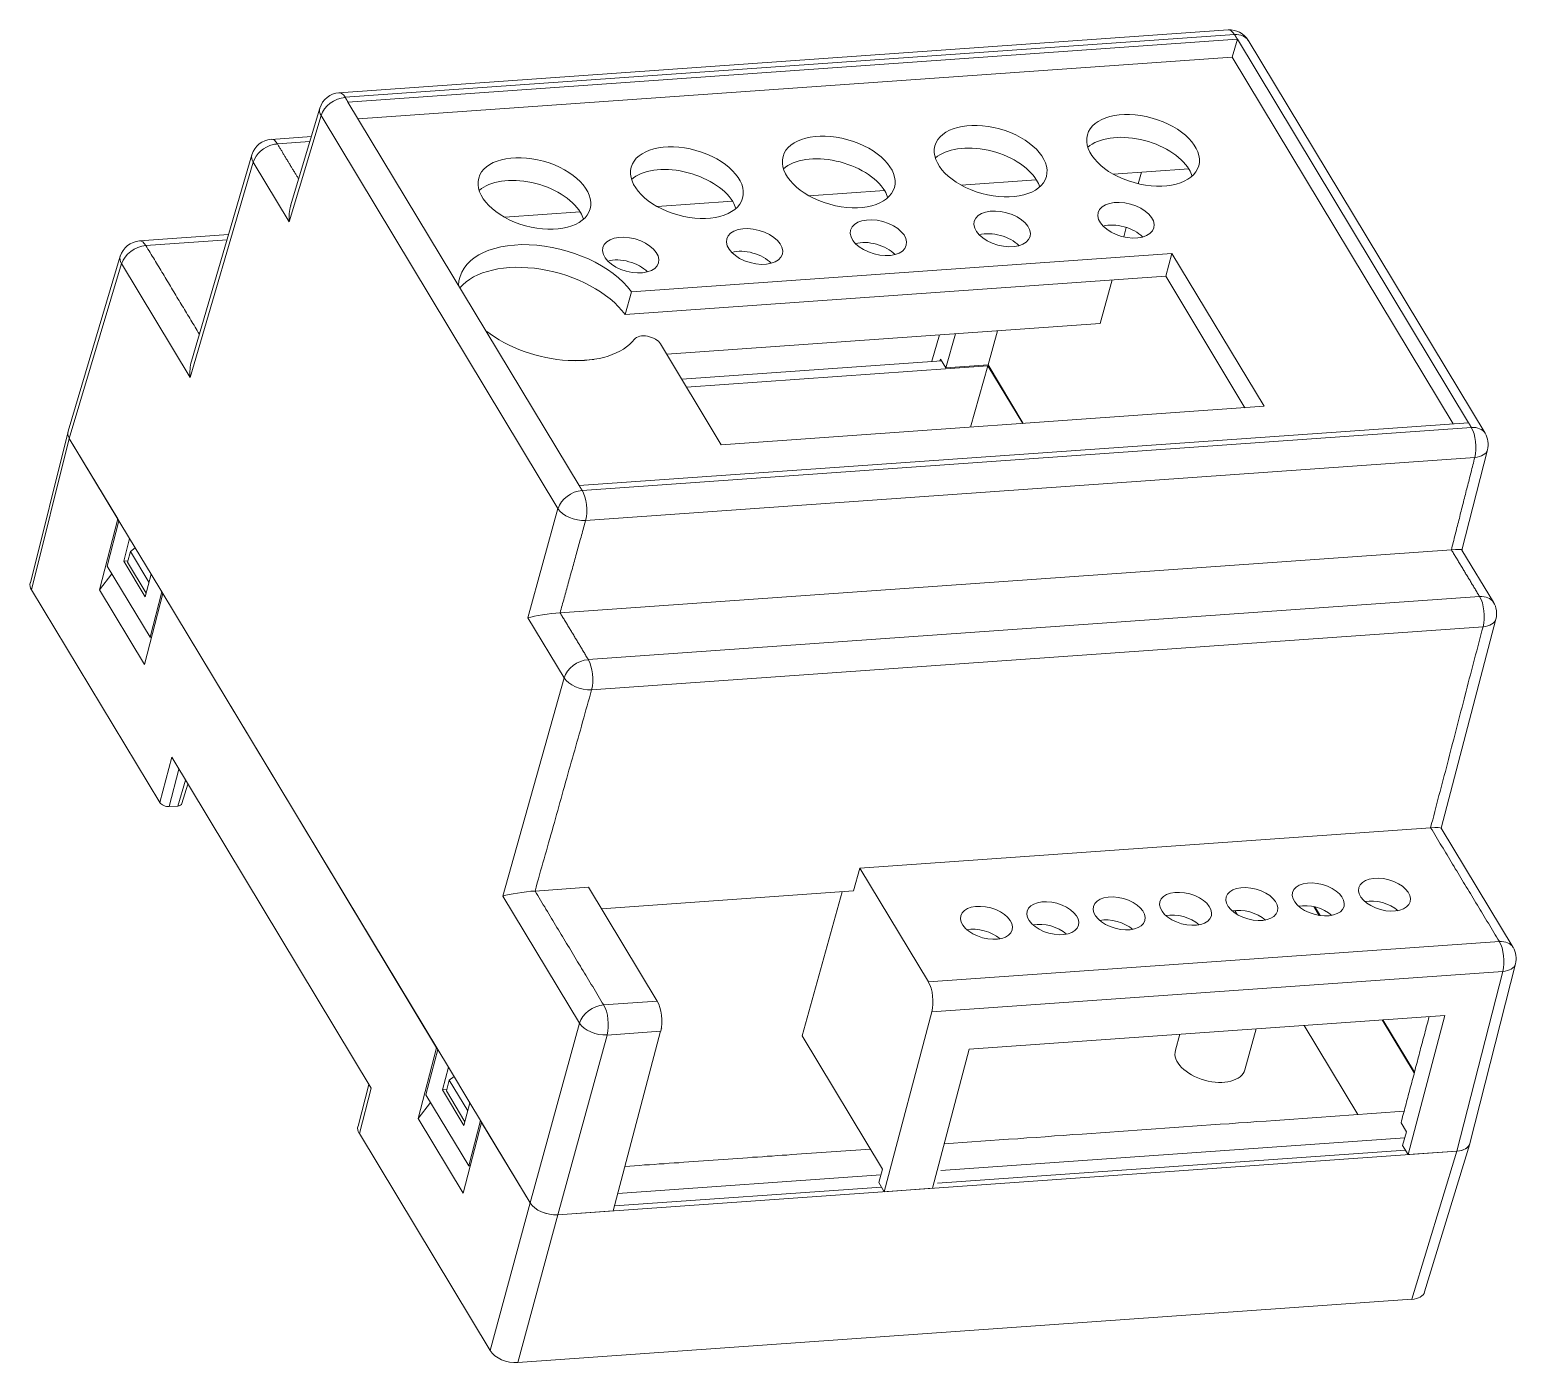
# Model space of a CAD drawing. Header units: millimetres. Extents: x 0 to 857, y 0 to 590.
# Drawn here: x 598.3 to 701.2, y 319.3 to 411.7 of the extents above; entities that cross this region are included whole.
import ezdxf

# ---------------------------------------------------------------- set-up
doc = ezdxf.new("R2010")
doc.units = ezdxf.units.MM
doc.header["$MEASUREMENT"] = 0
doc.layers.add('13', color=7, linetype='CONTINUOUS')
doc.layers.add('3', color=7, linetype='CONTINUOUS')

msp = doc.modelspace()

# ---------------------------------------------------------------- linework, layer by layer
at = {"layer": '13', "color": 7, "linetype": 'Continuous', "lineweight": 18}
for p, q in [((661.41, 388.76), (643.42, 387.49)), ((664.63, 388.41), (643.76, 386.93)), ((663.42, 384.16), (664.63, 388.41)), ((667.04, 384.41), (664.63, 388.41)), ((600.91, 383.85), (598.3, 373.37)), ((604.36, 377.8), (601, 383.37)), ((604.36, 377.8), (603.09, 372.9)), ((605.23, 375.55), (605.03, 374.81)), ((605.23, 375.55), (605.56, 375.81)), ((606.51, 373.42), (605.23, 375.55)), ((603.09, 372.9), (603.95, 374)), ((606.32, 372.67), (605.03, 374.81)), ((607.27, 358.16), (598.39, 372.89)), ((606.21, 367.73), (603.09, 372.9)), ((607.48, 372.63), (606.21, 367.73)), ((615.16, 359.89), (607.48, 372.63)), ((621.9, 338.39), (608.09, 361.3)), ((608.8, 358.09), (609.2, 359.44)), ((626.44, 341.18), (615.16, 359.89)), ((607.91, 357.88), (608.51, 357.92)), ((681.9, 350.4), (681.73, 350.69)), ((687.58, 350.34), (687.22, 350.95)), ((694.16, 339.43), (691.95, 343.11)), ((642.04, 342.54), (642.01, 342.54)), ((642.04, 342.54), (642.02, 342.58)), ((677.93, 342.12), (677.62, 341)), ((682.44, 339.66), (683.22, 342.49)), ((690.25, 336.55), (686.53, 342.72)), ((625.17, 336.28), (626.44, 341.18)), ((627.31, 338.93), (627.12, 338.19)), ((627.31, 338.93), (627.65, 339.19)), ((628.6, 336.8), (627.31, 338.93)), ((621.75, 338.64), (621, 335.74)), ((628.4, 336.05), (627.12, 338.19)), ((625.17, 336.28), (626.03, 337.38)), ((628.29, 331.11), (625.17, 336.28)), ((628.29, 331.11), (629.56, 336.01)), ((632.92, 330.44), (629.56, 336.01)), ((630.16, 320.21), (621.09, 335.25)), ((661.37, 332.67), (693.51, 334.94)), ((634.83, 329.61), (697.12, 334.02)), ((661.14, 331.8), (693.55, 334.09)), ((694.88, 324.27), (698.01, 334.53)), ((638.99, 331.08), (657.21, 332.37)), ((638.76, 330.22), (657.26, 331.53)), ((693.99, 323.76), (632.07, 319.38))]:
    msp.add_line(p, q, dxfattribs=at)
at = {"layer": '13', "color": 7, "linetype": 'Continuous', "lineweight": 13}
for p, q in [((598.39, 372.89), (601, 383.37)), ((608.09, 361.3), (607.27, 358.16)), ((608.58, 360.47), (607.91, 357.88)), ((608.51, 357.92), (609.04, 359.72)), ((621.9, 338.39), (621.09, 335.25)), ((697.12, 334.02), (693.99, 323.76)), ((632.92, 330.44), (630.16, 320.21)), ((632.07, 319.38), (634.83, 329.61))]:
    msp.add_line(p, q, dxfattribs=at)
at = {"layer": '13', "color": 7, "linetype": 'Continuous', "lineweight": 18}
for points in [[(661.6, 334.52), (662.24, 334.57), (662.88, 334.61), (663.51, 334.66), (664.15, 334.7), (664.79, 334.75), (665.42, 334.79), (666.06, 334.84), (666.7, 334.88), (667.34, 334.93), (667.97, 334.97), (668.61, 335.02), (669.25, 335.07), (669.88, 335.11), (670.52, 335.16), (671.16, 335.2), (671.8, 335.25), (672.43, 335.29), (673.07, 335.34), (673.71, 335.38), (674.35, 335.43), (674.98, 335.47), (675.62, 335.52), (676.26, 335.56), (676.89, 335.61), (677.53, 335.65), (678.17, 335.7), (678.81, 335.74), (679.44, 335.79), (680.08, 335.83), (680.72, 335.88), (681.35, 335.92), (681.99, 335.97), (682.63, 336.01), (683.27, 336.06), (683.9, 336.1), (684.54, 336.15), (685.18, 336.19), (685.82, 336.24), (686.45, 336.28), (687.09, 336.33), (687.73, 336.37), (688.36, 336.42), (689, 336.46), (689.64, 336.51), (690.28, 336.55), (690.91, 336.6), (691.55, 336.64), (692.19, 336.69), (692.82, 336.73), (693.46, 336.78)], [(639.48, 332.96), (639.82, 332.98), (640.16, 333.01), (640.5, 333.03), (640.84, 333.06), (641.18, 333.08), (641.52, 333.1), (641.86, 333.13), (642.21, 333.15), (642.55, 333.18), (642.89, 333.2), (643.23, 333.22), (643.57, 333.25), (643.91, 333.27), (644.25, 333.3), (644.59, 333.32), (644.93, 333.35), (645.27, 333.37), (645.61, 333.39), (645.95, 333.42), (646.29, 333.44), (646.63, 333.47), (646.97, 333.49), (647.31, 333.51), (647.65, 333.54), (647.99, 333.56), (648.33, 333.59), (648.67, 333.61), (649.01, 333.63), (649.35, 333.66), (649.69, 333.68), (650.03, 333.71), (650.37, 333.73), (650.71, 333.75), (651.05, 333.78), (651.39, 333.8), (651.73, 333.83), (652.07, 333.85), (652.41, 333.87), (652.75, 333.9), (653.09, 333.92), (653.43, 333.95), (653.77, 333.97), (654.11, 333.99), (654.45, 334.02), (654.79, 334.04), (655.13, 334.07), (655.48, 334.09), (655.82, 334.12), (656.16, 334.14), (656.5, 334.16)]]:
    msp.add_lwpolyline(points, dxfattribs=at)
for centre, major_axis, ratio, start_param, end_param in [((602.36, 383.47), (-1.45, 0.4), 0.579188, 6.263309, 6.832225), ((599.74, 372.98), (-1.45, 0.4), 0.579188, 0.01502, 0.54904), ((607.73, 358.19), (-0.482, 0.133), 0.579278, 0.548936, 2.119733), ((608.32, 358.23), (-0.482, 0.133), 0.579269, 2.119702, 3.131), ((680.03, 340.33), (-2.41, 0.67), 0.57931, 0.000049, 3.141543), ((622.44, 335.34), (-1.45, 0.4), 0.579278, 0.009318, 0.548936), ((696.56, 334.94), (-1.45, 0.4), 0.579188, 2.120067, 3.162157), ((634.27, 330.54), (-1.45, 0.4), 0.579432, 0.549049, 2.11961), ((693.44, 324.68), (-1.45, 0.4), 0.579188, 2.120065, 3.126548), ((631.51, 320.3), (-1.45, 0.4), 0.579432, 0.549052, 2.119612)]:
    msp.add_ellipse(centre, major_axis=major_axis, ratio=ratio, start_param=start_param, end_param=end_param, dxfattribs=at)
at = {"layer": '3', "color": 7, "linetype": 'Continuous', "lineweight": 18}
for p, q in [((681.28, 411.67), (619.68, 407.31)), ((681.91, 411.03), (620.3, 406.67)), ((681.55, 409.79), (681.92, 411.03)), ((697.93, 384.46), (681.92, 411.03)), ((699.08, 383.73), (682.67, 410.95)), ((681.55, 409.79), (621, 405.51)), ((681.55, 409.79), (696.87, 384.39)), ((618.35, 406.25), (616.33, 399.49)), ((620.3, 406.67), (636.32, 380.11)), ((617.77, 404.29), (614.98, 404.09)), ((613.65, 403.02), (609.46, 388.72)), ((678.54, 402.04), (673.33, 401.67)), ((675.27, 401.81), (675.05, 401.02)), ((667.98, 401.29), (662.77, 400.92)), ((646.94, 399.8), (641.73, 399.44)), ((657.46, 400.55), (652.25, 400.18)), ((636.38, 399.06), (631.17, 398.69)), ((612.03, 397.49), (605.87, 397.06)), ((674.22, 397.99), (674.05, 397.34)), ((604.53, 395.99), (600.91, 383.88)), ((677.38, 396.18), (639.94, 393.54)), ((676.95, 394.61), (677.38, 396.18)), ((683.76, 385.6), (677.38, 396.18)), ((676.95, 394.61), (639.51, 391.96)), ((682.44, 385.5), (676.95, 394.61)), ((639.51, 391.96), (639.94, 393.54)), ((673.23, 394.35), (672.41, 391.33)), ((642.38, 389.21), (672.41, 391.33)), ((661.28, 390.55), (660.75, 388.72)), ((662.39, 390.62), (661.71, 388.26)), ((664.64, 388.47), (665.3, 390.83)), ((641.95, 389.92), (646.16, 382.94)), ((636.05, 388.76), (637.34, 388.85)), ((661.34, 388.87), (661.31, 388.76)), ((661.34, 388.87), (661.71, 388.26)), ((664.64, 388.47), (661.71, 388.26)), ((664.64, 388.47), (667.08, 384.42)), ((646.16, 382.94), (683.76, 385.6)), ((697.93, 384.46), (636.32, 380.11)), ((604.43, 377.68), (601, 383.37)), ((697.47, 375.64), (699.25, 382.59)), ((604.43, 377.68), (603.62, 374.54)), ((605.18, 376.45), (604.43, 377.68)), ((604.77, 374.88), (605.18, 376.45)), ((606.66, 373.98), (605.18, 376.45)), ((605.06, 374.9), (604.77, 374.88)), ((606.25, 372.41), (604.77, 374.88)), ((696.74, 375.67), (635, 371.3)), ((699.65, 372.03), (697.47, 375.64)), ((606.59, 369.61), (603.62, 374.54)), ((606.25, 372.41), (606.66, 373.98)), ((607.4, 372.75), (606.66, 373.98)), ((607.4, 372.75), (606.59, 369.61)), ((626.52, 341.06), (607.4, 372.75)), ((696.04, 356.39), (699.82, 370.87)), ((606.7, 369.62), (606.59, 369.61)), ((695.3, 356.42), (655.75, 353.62)), ((701.02, 348.13), (696.03, 356.39)), ((655.75, 353.62), (655.32, 352.04)), ((660.51, 345.74), (655.75, 353.62)), ((636.97, 352.29), (633.26, 352.03)), ((636.97, 352.29), (641.73, 344.41)), ((655.32, 352.04), (637.87, 350.8)), ((651.77, 342), (654.53, 351.98)), ((687.28, 350.94), (687.64, 350.33)), ((698.01, 334.55), (701.19, 346.98)), ((657.45, 331.21), (660.74, 343.66)), ((696.29, 343.41), (663.34, 341.08)), ((691.99, 343.11), (694.18, 339.49)), ((696.29, 343.41), (693.74, 333.78)), ((641.96, 342.33), (638.67, 329.88)), ((657.33, 332.78), (651.77, 342)), ((626.52, 341.06), (625.7, 337.92)), ((626.52, 341.06), (627.26, 339.83)), ((660.79, 331.45), (663.34, 341.08)), ((626.85, 338.26), (627.26, 339.83)), ((628.75, 337.36), (627.26, 339.83)), ((625.7, 337.92), (628.67, 332.99)), ((626.85, 338.26), (627.14, 338.28)), ((626.85, 338.26), (628.34, 335.79)), ((628.34, 335.79), (628.75, 337.36)), ((628.75, 337.36), (629.49, 336.13)), ((629.49, 336.13), (628.67, 332.99)), ((632.92, 330.44), (629.49, 336.13)), ((693.25, 335.97), (693.62, 335.35)), ((693.62, 335.35), (693.36, 334.41)), ((693.36, 334.41), (693.74, 333.78)), ((693.74, 333.78), (697.12, 334.02)), ((628.78, 333), (628.67, 332.99)), ((657.07, 331.84), (657.33, 332.78)), ((657.45, 331.21), (657.07, 331.84)), ((657.45, 331.21), (660.79, 331.45)), ((638.67, 329.88), (634.83, 329.61))]:
    msp.add_line(p, q, dxfattribs=at)
at = {"layer": '3', "color": 7, "linetype": 'Continuous', "lineweight": 13}
for p, q in [((681.71, 411.35), (620.11, 407)), ((616.24, 398.37), (618.44, 405.73)), ((634.85, 378.52), (618.44, 405.73)), ((617.66, 403.93), (615.41, 403.78)), ((609.37, 387.6), (613.73, 402.51)), ((616.24, 398.37), (613.73, 402.51)), ((611.93, 397.14), (606.3, 396.74)), ((601, 383.37), (604.62, 395.48)), ((609.37, 387.6), (604.62, 395.48)), ((636.52, 379.78), (698.12, 384.14)), ((698.36, 382.06), (636.76, 377.7)), ((634.85, 378.52), (632.77, 370.95)), ((636.95, 368.06), (698.69, 372.43)), ((635.27, 366.8), (632.77, 370.95)), ((698.93, 370.34), (637.18, 365.97)), ((635.27, 366.8), (631.03, 351.68)), ((636.34, 342.88), (631.03, 351.68)), ((660.51, 345.74), (700.06, 348.53)), ((700.3, 346.45), (660.74, 343.66)), ((700.3, 346.45), (697.12, 334.02)), ((638.01, 344.15), (641.73, 344.41)), ((636.34, 342.88), (632.92, 330.44)), ((634.83, 329.61), (638.25, 342.06)), ((641.96, 342.33), (638.25, 342.06))]:
    msp.add_line(p, q, dxfattribs=at)
at = {"layer": '3', "color": 7, "linetype": 'Continuous', "lineweight": 18}
for points in [[(681.91, 411.03), (681.91, 411.03), (681.91, 411.04), (681.9, 411.04), (681.9, 411.05), (681.89, 411.06), (681.89, 411.06), (681.89, 411.07), (681.88, 411.08), (681.88, 411.08), (681.87, 411.09), (681.87, 411.1), (681.86, 411.1), (681.86, 411.11), (681.86, 411.12), (681.85, 411.12), (681.85, 411.13), (681.84, 411.14), (681.84, 411.14), (681.84, 411.15), (681.83, 411.16), (681.83, 411.16), (681.82, 411.17), (681.82, 411.18), (681.82, 411.18), (681.81, 411.19), (681.81, 411.2), (681.8, 411.2), (681.8, 411.21), (681.8, 411.21), (681.79, 411.22), (681.79, 411.23), (681.78, 411.23), (681.78, 411.24), (681.78, 411.25), (681.77, 411.25), (681.77, 411.26), (681.76, 411.27), (681.76, 411.27), (681.76, 411.28), (681.75, 411.29), (681.75, 411.29), (681.74, 411.3), (681.74, 411.31), (681.74, 411.31), (681.73, 411.32), (681.73, 411.33), (681.72, 411.33), (681.72, 411.34), (681.71, 411.35), (681.71, 411.35)], [(620.11, 407), (620.12, 406.99), (620.12, 406.98), (620.12, 406.98), (620.13, 406.97), (620.13, 406.96), (620.13, 406.96), (620.14, 406.95), (620.14, 406.94), (620.15, 406.94), (620.15, 406.93), (620.15, 406.92), (620.16, 406.92), (620.16, 406.91), (620.17, 406.9), (620.17, 406.9), (620.17, 406.89), (620.18, 406.88), (620.18, 406.88), (620.18, 406.87), (620.19, 406.86), (620.19, 406.86), (620.2, 406.85), (620.2, 406.84), (620.2, 406.84), (620.21, 406.83), (620.21, 406.83), (620.22, 406.82), (620.22, 406.81), (620.22, 406.81), (620.23, 406.8), (620.23, 406.79), (620.23, 406.79), (620.24, 406.78), (620.24, 406.77), (620.25, 406.77), (620.25, 406.76), (620.25, 406.75), (620.26, 406.75), (620.26, 406.74), (620.27, 406.73), (620.27, 406.73), (620.27, 406.72), (620.28, 406.71), (620.28, 406.71), (620.28, 406.7), (620.29, 406.69), (620.29, 406.69), (620.3, 406.68), (620.3, 406.67), (620.3, 406.67)], [(698.12, 384.14), (698.12, 384.14), (698.12, 384.15), (698.11, 384.16), (698.11, 384.16), (698.1, 384.17), (698.1, 384.18), (698.1, 384.18), (698.09, 384.19), (698.09, 384.2), (698.09, 384.2), (698.08, 384.21), (698.08, 384.21), (698.07, 384.22), (698.07, 384.23), (698.07, 384.23), (698.06, 384.24), (698.06, 384.25), (698.05, 384.25), (698.05, 384.26), (698.05, 384.27), (698.04, 384.27), (698.04, 384.28), (698.04, 384.29), (698.03, 384.29), (698.03, 384.3), (698.02, 384.31), (698.02, 384.31), (698.02, 384.32), (698.01, 384.33), (698.01, 384.33), (698, 384.34), (698, 384.35), (698, 384.35), (697.99, 384.36), (697.99, 384.37), (697.99, 384.37), (697.98, 384.38), (697.98, 384.39), (697.97, 384.39), (697.97, 384.4), (697.97, 384.4), (697.96, 384.41), (697.96, 384.42), (697.95, 384.42), (697.95, 384.43), (697.95, 384.44), (697.94, 384.44), (697.94, 384.45), (697.94, 384.46), (697.93, 384.46)], [(698.36, 382.06), (698.32, 381.93), (698.29, 381.8), (698.26, 381.67), (698.23, 381.54), (698.19, 381.42), (698.16, 381.29), (698.13, 381.16), (698.1, 381.03), (698.07, 380.91), (698.03, 380.78), (698, 380.65), (697.97, 380.52), (697.94, 380.39), (697.9, 380.27), (697.87, 380.14), (697.84, 380.01), (697.81, 379.88), (697.77, 379.76), (697.74, 379.63), (697.71, 379.5), (697.68, 379.37), (697.64, 379.25), (697.61, 379.12), (697.58, 378.99), (697.55, 378.86), (697.51, 378.73), (697.48, 378.61), (697.45, 378.48), (697.42, 378.35), (697.38, 378.22), (697.35, 378.1), (697.32, 377.97), (697.29, 377.84), (697.25, 377.71), (697.22, 377.58), (697.19, 377.46), (697.16, 377.33), (697.12, 377.2), (697.09, 377.07), (697.06, 376.95), (697.03, 376.82), (697, 376.69), (696.96, 376.56), (696.93, 376.44), (696.9, 376.31), (696.87, 376.18), (696.83, 376.05), (696.8, 375.92), (696.77, 375.8), (696.74, 375.67)], [(636.32, 380.11), (636.33, 380.1), (636.33, 380.09), (636.33, 380.09), (636.34, 380.08), (636.34, 380.07), (636.35, 380.07), (636.35, 380.06), (636.35, 380.05), (636.36, 380.05), (636.36, 380.04), (636.37, 380.03), (636.37, 380.03), (636.37, 380.02), (636.38, 380.01), (636.38, 380.01), (636.39, 380), (636.39, 380), (636.39, 379.99), (636.4, 379.98), (636.4, 379.98), (636.41, 379.97), (636.41, 379.96), (636.41, 379.96), (636.42, 379.95), (636.42, 379.94), (636.43, 379.94), (636.43, 379.93), (636.44, 379.92), (636.44, 379.92), (636.44, 379.91), (636.45, 379.9), (636.45, 379.9), (636.46, 379.89), (636.46, 379.88), (636.46, 379.88), (636.47, 379.87), (636.47, 379.86), (636.48, 379.86), (636.48, 379.85), (636.48, 379.85), (636.49, 379.84), (636.49, 379.83), (636.5, 379.83), (636.5, 379.82), (636.5, 379.81), (636.51, 379.81), (636.51, 379.8), (636.52, 379.79), (636.52, 379.79), (636.52, 379.78)], [(635, 371.3), (635.03, 371.43), (635.07, 371.56), (635.1, 371.69), (635.14, 371.81), (635.17, 371.94), (635.21, 372.07), (635.25, 372.2), (635.28, 372.33), (635.32, 372.45), (635.35, 372.58), (635.39, 372.71), (635.42, 372.84), (635.46, 372.97), (635.49, 373.09), (635.53, 373.22), (635.56, 373.35), (635.6, 373.48), (635.63, 373.61), (635.67, 373.73), (635.7, 373.86), (635.74, 373.99), (635.77, 374.12), (635.81, 374.24), (635.85, 374.37), (635.88, 374.5), (635.92, 374.63), (635.95, 374.76), (635.99, 374.88), (636.02, 375.01), (636.06, 375.14), (636.09, 375.27), (636.13, 375.4), (636.16, 375.52), (636.2, 375.65), (636.23, 375.78), (636.27, 375.91), (636.3, 376.04), (636.34, 376.16), (636.37, 376.29), (636.41, 376.42), (636.45, 376.55), (636.48, 376.68), (636.52, 376.8), (636.55, 376.93), (636.59, 377.06), (636.62, 377.19), (636.66, 377.32), (636.69, 377.44), (636.73, 377.57), (636.76, 377.7)], [(698.93, 370.34), (698.85, 370.06), (698.78, 369.78), (698.71, 369.5), (698.64, 369.22), (698.56, 368.95), (698.49, 368.67), (698.42, 368.39), (698.35, 368.11), (698.27, 367.83), (698.2, 367.55), (698.13, 367.28), (698.06, 367), (697.98, 366.72), (697.91, 366.44), (697.84, 366.16), (697.77, 365.88), (697.69, 365.61), (697.62, 365.33), (697.55, 365.05), (697.48, 364.77), (697.4, 364.49), (697.33, 364.21), (697.26, 363.94), (697.19, 363.66), (697.11, 363.38), (697.04, 363.1), (696.97, 362.82), (696.9, 362.54), (696.82, 362.26), (696.75, 361.99), (696.68, 361.71), (696.61, 361.43), (696.53, 361.15), (696.46, 360.87), (696.39, 360.59), (696.32, 360.32), (696.24, 360.04), (696.17, 359.76), (696.1, 359.48), (696.03, 359.2), (695.95, 358.92), (695.88, 358.65), (695.81, 358.37), (695.74, 358.09), (695.66, 357.81), (695.59, 357.53), (695.52, 357.25), (695.45, 356.97), (695.37, 356.7), (695.3, 356.42)], [(633.26, 352.03), (633.34, 352.31), (633.42, 352.59), (633.5, 352.87), (633.58, 353.15), (633.65, 353.42), (633.73, 353.7), (633.81, 353.98), (633.89, 354.26), (633.97, 354.54), (634.05, 354.82), (634.12, 355.1), (634.2, 355.38), (634.28, 355.66), (634.36, 355.93), (634.44, 356.21), (634.52, 356.49), (634.6, 356.77), (634.67, 357.05), (634.75, 357.33), (634.83, 357.61), (634.91, 357.89), (634.99, 358.16), (635.07, 358.44), (635.14, 358.72), (635.22, 359), (635.3, 359.28), (635.38, 359.56), (635.46, 359.84), (635.54, 360.12), (635.61, 360.4), (635.69, 360.67), (635.77, 360.95), (635.85, 361.23), (635.93, 361.51), (636.01, 361.79), (636.08, 362.07), (636.16, 362.35), (636.24, 362.63), (636.32, 362.9), (636.4, 363.18), (636.48, 363.46), (636.56, 363.74), (636.63, 364.02), (636.71, 364.3), (636.79, 364.58), (636.87, 364.86), (636.95, 365.14), (637.03, 365.41), (637.1, 365.69), (637.18, 365.97)], [(695.2, 343.34), (695.16, 343.19), (695.12, 343.04), (695.08, 342.89), (695.04, 342.75), (695, 342.6), (694.97, 342.45), (694.93, 342.31), (694.89, 342.16), (694.85, 342.01), (694.81, 341.86), (694.77, 341.72), (694.73, 341.57), (694.69, 341.42), (694.65, 341.27), (694.61, 341.13), (694.57, 340.98), (694.54, 340.83), (694.5, 340.68), (694.46, 340.54), (694.42, 340.39), (694.38, 340.24), (694.34, 340.09), (694.3, 339.95), (694.26, 339.8), (694.22, 339.65), (694.18, 339.5), (694.15, 339.36), (694.11, 339.21), (694.07, 339.06), (694.03, 338.91), (693.99, 338.77), (693.95, 338.62), (693.91, 338.47), (693.87, 338.32), (693.83, 338.18), (693.79, 338.03), (693.75, 337.88), (693.72, 337.73), (693.68, 337.59), (693.64, 337.44), (693.6, 337.29), (693.56, 337.14), (693.52, 337), (693.48, 336.85), (693.44, 336.7), (693.4, 336.56), (693.36, 336.41), (693.33, 336.26), (693.29, 336.11), (693.25, 335.97)]]:
    msp.add_lwpolyline(points, dxfattribs=at)
at = {"layer": '3', "color": 7, "linetype": 'Continuous', "lineweight": 13}
for points in [[(615.41, 403.78), (615.44, 403.73), (615.47, 403.68), (615.5, 403.63), (615.53, 403.58), (615.56, 403.53), (615.59, 403.48), (615.62, 403.43), (615.65, 403.39), (615.68, 403.34), (615.71, 403.29), (615.74, 403.24), (615.77, 403.19), (615.8, 403.14), (615.82, 403.09), (615.85, 403.04), (615.88, 403), (615.91, 402.95), (615.94, 402.9), (615.97, 402.85), (616, 402.8), (616.03, 402.75), (616.06, 402.7), (616.09, 402.66), (616.12, 402.61), (616.15, 402.56), (616.18, 402.51), (616.21, 402.46), (616.24, 402.41), (616.27, 402.36), (616.3, 402.31), (616.33, 402.27), (616.35, 402.22), (616.38, 402.17), (616.41, 402.12), (616.44, 402.07), (616.47, 402.02), (616.5, 401.97), (616.53, 401.92), (616.56, 401.88), (616.59, 401.83), (616.62, 401.78), (616.65, 401.73), (616.68, 401.68), (616.71, 401.63), (616.74, 401.58), (616.77, 401.53), (616.8, 401.49), (616.83, 401.44), (616.85, 401.39), (616.88, 401.34)], [(606.3, 396.74), (606.37, 396.62), (606.45, 396.49), (606.52, 396.37), (606.6, 396.25), (606.67, 396.12), (606.74, 396), (606.82, 395.88), (606.89, 395.76), (606.97, 395.63), (607.04, 395.51), (607.11, 395.39), (607.19, 395.26), (607.26, 395.14), (607.34, 395.02), (607.41, 394.9), (607.49, 394.77), (607.56, 394.65), (607.63, 394.53), (607.71, 394.4), (607.78, 394.28), (607.86, 394.16), (607.93, 394.03), (608.01, 393.91), (608.08, 393.79), (608.15, 393.67), (608.23, 393.54), (608.3, 393.42), (608.38, 393.3), (608.45, 393.17), (608.52, 393.05), (608.6, 392.93), (608.67, 392.8), (608.75, 392.68), (608.82, 392.56), (608.9, 392.44), (608.97, 392.31), (609.04, 392.19), (609.12, 392.07), (609.19, 391.94), (609.27, 391.82), (609.34, 391.7), (609.41, 391.57), (609.49, 391.45), (609.56, 391.33), (609.64, 391.21), (609.71, 391.08), (609.79, 390.96), (609.86, 390.84), (609.93, 390.71), (610.01, 390.59)], [(696.74, 375.67), (696.77, 375.6), (696.81, 375.54), (696.85, 375.47), (696.89, 375.41), (696.93, 375.34), (696.97, 375.28), (697.01, 375.22), (697.05, 375.15), (697.09, 375.09), (697.13, 375.02), (697.17, 374.96), (697.21, 374.89), (697.24, 374.83), (697.28, 374.76), (697.32, 374.7), (697.36, 374.63), (697.4, 374.57), (697.44, 374.5), (697.48, 374.44), (697.52, 374.37), (697.56, 374.31), (697.6, 374.24), (697.64, 374.18), (697.67, 374.11), (697.71, 374.05), (697.75, 373.98), (697.79, 373.92), (697.83, 373.85), (697.87, 373.79), (697.91, 373.73), (697.95, 373.66), (697.99, 373.6), (698.03, 373.53), (698.07, 373.47), (698.1, 373.4), (698.14, 373.34), (698.18, 373.27), (698.22, 373.21), (698.26, 373.14), (698.3, 373.08), (698.34, 373.01), (698.38, 372.95), (698.42, 372.88), (698.46, 372.82), (698.5, 372.75), (698.53, 372.69), (698.57, 372.62), (698.61, 372.56), (698.65, 372.49), (698.69, 372.43)], [(635, 371.3), (635.04, 371.24), (635.08, 371.17), (635.12, 371.11), (635.15, 371.04), (635.19, 370.98), (635.23, 370.91), (635.27, 370.85), (635.31, 370.78), (635.35, 370.72), (635.39, 370.65), (635.43, 370.59), (635.47, 370.53), (635.51, 370.46), (635.54, 370.4), (635.58, 370.33), (635.62, 370.27), (635.66, 370.2), (635.7, 370.14), (635.74, 370.07), (635.78, 370.01), (635.82, 369.94), (635.86, 369.88), (635.9, 369.81), (635.94, 369.75), (635.97, 369.68), (636.01, 369.62), (636.05, 369.55), (636.09, 369.49), (636.13, 369.42), (636.17, 369.36), (636.21, 369.29), (636.25, 369.23), (636.29, 369.16), (636.33, 369.1), (636.36, 369.03), (636.4, 368.97), (636.44, 368.91), (636.48, 368.84), (636.52, 368.78), (636.56, 368.71), (636.6, 368.65), (636.64, 368.58), (636.68, 368.52), (636.72, 368.45), (636.75, 368.39), (636.79, 368.32), (636.83, 368.26), (636.87, 368.19), (636.91, 368.13), (636.95, 368.06)], [(700.06, 348.53), (699.96, 348.69), (699.87, 348.85), (699.77, 349.01), (699.68, 349.16), (699.58, 349.32), (699.49, 349.48), (699.39, 349.64), (699.3, 349.8), (699.2, 349.95), (699.11, 350.11), (699.01, 350.27), (698.92, 350.43), (698.82, 350.58), (698.73, 350.74), (698.63, 350.9), (698.54, 351.06), (698.44, 351.21), (698.35, 351.37), (698.25, 351.53), (698.15, 351.69), (698.06, 351.85), (697.96, 352), (697.87, 352.16), (697.77, 352.32), (697.68, 352.48), (697.58, 352.63), (697.49, 352.79), (697.39, 352.95), (697.3, 353.11), (697.2, 353.26), (697.11, 353.42), (697.01, 353.58), (696.92, 353.74), (696.82, 353.89), (696.73, 354.05), (696.63, 354.21), (696.54, 354.37), (696.44, 354.53), (696.35, 354.68), (696.25, 354.84), (696.16, 355), (696.06, 355.16), (695.97, 355.31), (695.87, 355.47), (695.78, 355.63), (695.68, 355.79), (695.59, 355.94), (695.49, 356.1), (695.4, 356.26), (695.3, 356.42)], [(633.26, 352.03), (633.36, 351.87), (633.45, 351.72), (633.55, 351.56), (633.64, 351.4), (633.74, 351.24), (633.83, 351.08), (633.93, 350.93), (634.02, 350.77), (634.12, 350.61), (634.21, 350.45), (634.31, 350.3), (634.4, 350.14), (634.5, 349.98), (634.59, 349.82), (634.69, 349.67), (634.78, 349.51), (634.88, 349.35), (634.97, 349.19), (635.07, 349.03), (635.16, 348.88), (635.26, 348.72), (635.35, 348.56), (635.45, 348.4), (635.54, 348.25), (635.64, 348.09), (635.73, 347.93), (635.83, 347.77), (635.92, 347.62), (636.02, 347.46), (636.11, 347.3), (636.21, 347.14), (636.3, 346.98), (636.4, 346.83), (636.49, 346.67), (636.59, 346.51), (636.68, 346.35), (636.78, 346.2), (636.87, 346.04), (636.97, 345.88), (637.06, 345.72), (637.16, 345.56), (637.26, 345.41), (637.35, 345.25), (637.45, 345.09), (637.54, 344.93), (637.64, 344.78), (637.73, 344.62), (637.83, 344.46), (637.92, 344.3), (638.02, 344.15)]]:
    msp.add_lwpolyline(points, dxfattribs=at)
at = {"layer": '3', "color": 7, "linetype": 'Continuous', "lineweight": 18}
for centre, start, end in [((681.38, 410.17), 31.0922, 94.0454), ((619.79, 405.82), 94.0454, 163.3583), ((615.09, 402.6), 94.0454, 163.6852), ((605.97, 395.56), 94.0454, 163.3583), ((697.79, 382.96), 345.6853, 31.0923), ((698.37, 371.25), 345.3719, 31.0938), ((699.73, 347.36), 345.6853, 31.0923)]:
    msp.add_arc(centre, 1.5, start, end, dxfattribs=at)
at = {"layer": '3', "color": 7, "linetype": 'Continuous', "lineweight": 13}
for centre, major_axis, ratio, start_param, end_param in [((681.38, 410.17), (0.11, -1.5), 0.425381, 2.44695, 3.141609), ((681.38, 410.17), (1.28, 0.77), 0.695307, 0.000023, 0.935499), ((619.79, 405.82), (1.28, 0.77), 0.695307, 0.939354, 2.499496), ((619.79, 405.82), (-0.11, 1.5), 0.425381, 5.588543, 6.283202), ((619.79, 405.82), (1.44, -0.43), 0.587622, 3.141588, 3.702494), ((615.09, 402.6), (1.28, 0.77), 0.695306, 1.145075, 2.499496), ((615.09, 402.6), (-0.11, 1.5), 0.425381, 5.588543, 6.2832), ((615.09, 402.6), (1.28, 0.77), 0.695307, 0.936795, 1.145074), ((615.09, 402.6), (1.44, -0.42), 0.581621, 3.141576, 3.699157), ((605.97, 395.56), (1.28, 0.77), 0.695307, 0.936557, 2.499496), ((605.97, 395.56), (-0.11, 1.5), 0.425381, 5.588543, 6.283202), ((605.97, 395.56), (1.44, -0.43), 0.587622, 3.141582, 3.7025), ((697.79, 382.96), (-1.28, -0.77), 0.695307, 3.141611, 4.076775), ((697.79, 382.96), (0.11, -1.5), 0.425381, 0.893607, 2.44695), ((697.79, 382.96), (1.45, -0.37), 0.570777, 5.249915, 6.283179), ((636.2, 378.6), (-1.28, -0.77), 0.695307, 4.081263, 5.641089), ((636.2, 378.6), (-0.11, 1.5), 0.425381, 4.0352, 5.588543), ((636.2, 378.6), (1.45, -0.4), 0.563353, 3.68956, 5.260204), ((698.37, 371.25), (-1.28, -0.77), 0.695262, 3.141596, 4.079937), ((698.37, 371.25), (0.11, -1.5), 0.425381, 0.884881, 2.446931), ((698.37, 371.25), (1.45, -0.38), 0.57691, 5.252977, 6.283173), ((636.62, 366.88), (-1.28, -0.77), 0.695307, 4.078081, 5.641089), ((636.62, 366.88), (-0.11, 1.5), 0.425381, 4.026473, 5.588523), ((636.62, 366.88), (1.44, -0.41), 0.569486, 3.692692, 5.263413), ((699.73, 347.36), (-1.28, -0.77), 0.695307, 3.141606, 4.079019), ((699.73, 347.36), (0.11, -1.5), 0.425381, 0.893607, 2.44695), ((699.73, 347.36), (1.45, -0.37), 0.570777, 5.249915, 6.283179), ((637.69, 342.97), (-1.28, -0.77), 0.695307, 4.079019, 5.641089), ((637.69, 342.97), (-0.11, 1.5), 0.425381, 4.0352, 5.588543), ((637.69, 342.97), (1.45, -0.4), 0.563353, 3.68956, 5.260204)]:
    msp.add_ellipse(centre, major_axis=major_axis, ratio=ratio, start_param=start_param, end_param=end_param, dxfattribs=at)
at = {"layer": '3', "color": 7, "linetype": 'Continuous', "lineweight": 18}
for centre, major_axis in [((675.38, 403.33), (3.86, -1.07)), ((664.82, 402.58), (3.86, -1.07)), ((643.78, 401.09), (3.86, -1.07)), ((654.3, 401.83), (3.86, -1.07)), ((633.22, 400.34), (3.86, -1.07)), ((674.2, 398.49), (1.93, -0.53)), ((657.05, 397.28), (1.93, -0.53)), ((665.62, 397.89), (1.93, -0.53)), ((648.47, 396.67), (1.93, -0.53)), ((639.89, 396.07), (-1.93, 0.53)), ((682.92, 351.13), (-1.78, 0.49)), ((687.52, 351.45), (-1.78, 0.49)), ((692.11, 351.78), (-1.78, 0.49)), ((669.13, 350.15), (-1.78, 0.49)), ((673.73, 350.48), (-1.78, 0.49)), ((678.33, 350.8), (-1.78, 0.49)), ((664.54, 349.83), (-1.78, 0.49))]:
    msp.add_ellipse(centre, major_axis=major_axis, ratio=0.57931, dxfattribs=at)
for centre, major_axis, ratio, start_param, end_param in [((674.95, 401.75), (3.86, -1.07), 0.57931, 0.549042, 2.782125), ((653.87, 400.26), (3.86, -1.07), 0.57931, 0.549042, 2.782125), ((664.39, 401.01), (3.86, -1.07), 0.57931, 0.549042, 2.782125), ((643.34, 399.52), (3.86, -1.07), 0.57931, 0.549042, 2.782125), ((674.95, 401.75), (3.86, -1.07), 0.57931, 0.359467, 0.549042), ((632.79, 398.77), (3.86, -1.07), 0.57931, 0.549042, 2.782125), ((664.39, 401.01), (3.86, -1.07), 0.57931, 0.359467, 0.549042), ((643.34, 399.52), (3.86, -1.07), 0.57931, 0.359467, 0.549042), ((653.87, 400.26), (3.86, -1.07), 0.57931, 0.359467, 0.549042), ((617.59, 398.45), (-0.26, 2.08), 0.644651, 0.969281, 1.5302), ((632.79, 398.77), (3.86, -1.07), 0.57931, 0.359467, 0.549042), ((665.19, 396.32), (1.93, -0.53), 0.57931, 0.780244, 2.36125), ((673.76, 396.92), (1.93, -0.53), 0.57931, 0.780244, 2.36125), ((634.3, 392.78), (6.26, -1.73), 0.57931, 0.633759, 3.285859), ((656.61, 395.71), (1.93, -0.53), 0.57931, 0.780244, 2.36125), ((633.86, 391.21), (6.26, -1.73), 0.57931, 0.633759, 2.885845), ((639.46, 394.5), (-1.93, 0.53), 0.57931, 3.921935, 5.502941), ((648.04, 395.1), (1.93, -0.53), 0.57931, 0.780244, 2.36125), ((634.3, 392.78), (6.26, -1.73), 0.57931, 4.095358, 6.046207), ((641.05, 389.86), (-0.964, 0.267), 0.57931, 3.690635, 6.046207), ((610.72, 387.68), (-0.27, 2.09), 0.641979, 0.970963, 1.528528), ((602.36, 383.47), (-1.45, 0.4), 0.579261, 6.271403, 6.832347), ((695.87, 375.4), (-1.61, -0.24), 0.10436, 3.185239, 4.124972), ((634.12, 371.03), (-1.62, -0.22), 0.109768, 4.123765, 5.688153), ((694.43, 356.15), (-1.61, -0.23), 0.099835, 3.18367, 4.123219), ((632.38, 351.77), (-1.62, -0.22), 0.105306, 4.122383, 5.686587), ((691.68, 350.2), (-1.78, 0.49), 0.57931, 4.005776, 5.4191), ((673.3, 348.9), (-1.78, 0.49), 0.57931, 4.005776, 5.4191), ((677.89, 349.23), (-1.78, 0.49), 0.57931, 4.005776, 5.4191), ((682.49, 349.55), (-1.78, 0.49), 0.57931, 4.005776, 5.4191), ((687.08, 349.88), (-1.78, 0.49), 0.57931, 4.005776, 5.4191), ((664.1, 348.25), (-1.78, 0.49), 0.57931, 4.005776, 5.4191), ((668.7, 348.58), (-1.78, 0.49), 0.57931, 4.005776, 5.4191), ((660.18, 344.56), (0.11, -1.5), 0.425381, 0.893607, 2.44695), ((641.4, 343.23), (-0.11, 1.5), 0.425381, 4.0352, 5.588543), ((696.56, 334.94), (-1.45, 0.4), 0.579261, 2.12009, 3.15335), ((634.27, 330.54), (-1.45, 0.4), 0.579418, 0.549151, 2.119792)]:
    msp.add_ellipse(centre, major_axis=major_axis, ratio=ratio, start_param=start_param, end_param=end_param, dxfattribs=at)

doc.saveas('drawing.dxf')
